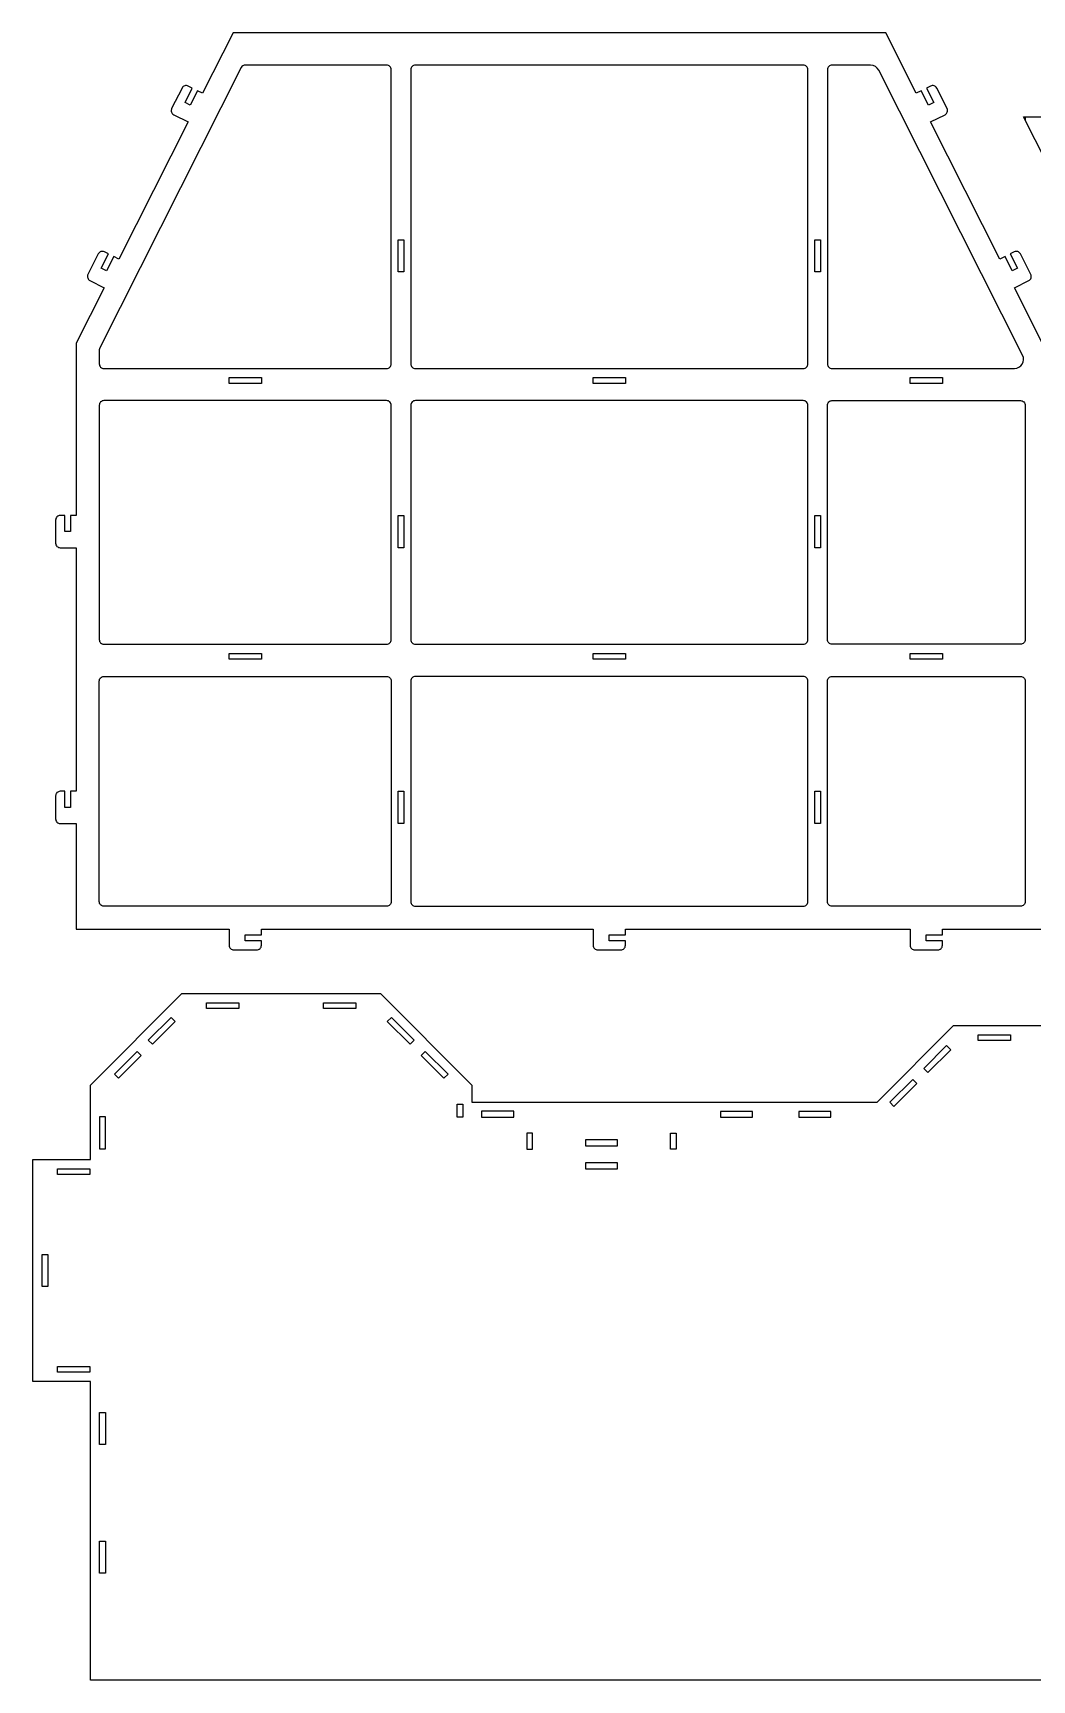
# Model space of a CAD drawing. Extents: x -1025 to 1051, y -1223 to 592.
# Drawn here: x -1025 to -503, y -1223 to -363 of the extents above; entities that cross this region are included whole.
import ezdxf

# ---------------------------------------------------------------- set-up
doc = ezdxf.new("R2010")
doc.units = 0
doc.header["$MEASUREMENT"] = 0
doc.layers.add('LAYER1', color=18, linetype='CONTINUOUS')

msp = doc.modelspace()

# ---------------------------------------------------------------- linework, layer by layer
at = {"layer": 'LAYER1'}
msp.add_lwpolyline([(-494.81, -530.62), (-512.43, -495.71), (-504.93, -491.92, 0.414214), (-503.87, -488.7), (-509.28, -477.99, 0.414214), (-512.5, -476.93), (-514.65, -478.01), (-510.86, -485.51), (-513.54, -486.86), (-517.32, -479.36), (-520, -480.71), (-556.14, -409.12), (-548.64, -405.34, 0.414214), (-547.58, -402.11), (-552.99, -391.4, 0.414214), (-556.21, -390.34), (-558.36, -391.42), (-554.57, -398.92), (-557.25, -400.27), (-561.03, -392.77), (-563.71, -394.12), (-579.62, -362.62), (-920.34, -362.62), (-936.24, -394.12), (-938.92, -392.77), (-942.71, -400.27), (-945.39, -398.92), (-941.6, -391.42), (-943.74, -390.34, 0.414214), (-946.97, -391.4), (-952.37, -402.11, 0.414214), (-951.31, -405.34), (-943.81, -409.12), (-979.95, -480.71), (-982.63, -479.36), (-986.42, -486.86), (-989.1, -485.51), (-985.31, -478.01), (-987.45, -476.93, 0.414214), (-990.68, -477.99), (-996.08, -488.7, 0.414214), (-995.02, -491.92), (-987.52, -495.71), (-1002.15, -524.68), (-1002.15, -614.62), (-1005.15, -614.62), (-1005.15, -623.02), (-1008.15, -623.02), (-1008.15, -614.62), (-1010.55, -614.62, 0.414214), (-1012.95, -617.02), (-1012.95, -629.02, 0.414214), (-1010.55, -631.42), (-1002.15, -631.42), (-1002.15, -758.62), (-1005.15, -758.62), (-1005.15, -767.02), (-1008.15, -767.02), (-1008.15, -758.62), (-1010.55, -758.62, 0.414214), (-1012.95, -761.02), (-1012.95, -773.02, 0.414214), (-1010.55, -775.42), (-1002.15, -775.42), (-1002.15, -830.62), (-922.35, -830.62), (-922.35, -839.02, 0.414214), (-919.95, -841.42), (-907.95, -841.42, 0.414214), (-905.55, -839.02), (-905.55, -836.62), (-913.95, -836.62), (-913.95, -833.62), (-905.55, -833.62), (-905.55, -830.62), (-732.3, -830.62), (-732.3, -839.02, 0.414214), (-729.9, -841.42), (-717.9, -841.42, 0.414214), (-715.5, -839.02), (-715.5, -836.62), (-723.9, -836.62), (-723.9, -833.62), (-715.5, -833.62), (-715.5, -830.62), (-566.83, -830.62), (-566.83, -839.02, 0.414214), (-564.43, -841.42), (-552.43, -841.42, 0.414214), (-550.03, -839.02), (-550.03, -836.62), (-558.43, -836.62), (-558.43, -833.62), (-550.03, -833.62), (-550.03, -830.62), (-494.81, -830.62)], format="xyb", dxfattribs=at)
for points in [[(-987.75, -537.82), (-840.15, -537.82, 0.414214), (-837.75, -535.42), (-837.75, -381.82, 0.414214), (-840.15, -379.42), (-913.9, -379.42, 0.283043), (-916.04, -380.74), (-989.89, -527.02, 0.117406), (-990.15, -528.1), (-990.15, -535.42, 0.414214)], [(-620.25, -381.82, 0.414214), (-622.65, -379.42), (-825.15, -379.42, 0.414214), (-827.55, -381.82), (-827.55, -535.42, 0.414214), (-825.15, -537.82), (-622.65, -537.82, 0.414214), (-620.25, -535.42)], [(-610.05, -381.82), (-610.05, -535.42, 0.414214), (-607.65, -537.82), (-512.42, -537.82, 0.558794), (-508.13, -530.86), (-583.25, -382.06, 0.283043), (-587.53, -379.42), (-607.65, -379.42, 0.414214)], [(-987.75, -681.82), (-840.15, -681.82, 0.414214), (-837.75, -679.42), (-837.75, -557.02, 0.414214), (-840.15, -554.62), (-987.75, -554.62, 0.414214), (-990.15, -557.02), (-990.15, -679.42, 0.414214)], [(-825.15, -554.62, 0.414214), (-827.55, -557.02), (-827.55, -679.42, 0.414214), (-825.15, -681.82), (-622.65, -681.82, 0.414214), (-620.25, -679.42), (-620.25, -557.02, 0.414214), (-622.65, -554.62)], [(-509.21, -681.82), (-607.65, -681.82, -0.414214), (-610.05, -679.42), (-610.05, -557.02, -0.414214), (-607.65, -554.62), (-509.21, -554.62, -0.414214), (-506.81, -557.02), (-506.81, -679.42, -0.414214)], [(-987.75, -698.62), (-840.15, -698.62, -0.414214), (-837.75, -701.02), (-837.75, -816.22, -0.414214), (-840.15, -818.62), (-987.75, -818.62, -0.414214), (-990.15, -816.22), (-990.15, -701.02, -0.414214)], [(-825.15, -818.62), (-622.65, -818.62, 0.414214), (-620.25, -816.22), (-620.25, -701.02, 0.414214), (-622.65, -698.62), (-825.15, -698.62, 0.414214), (-827.55, -701.02), (-827.55, -816.22, 0.414214)], [(-610.05, -701.02, -0.414214), (-607.65, -698.62), (-509.21, -698.62, -0.414214), (-506.81, -701.02), (-506.81, -816.22, -0.414214), (-509.21, -818.62), (-607.65, -818.62, -0.414214), (-610.05, -816.22)]]:
    msp.add_lwpolyline(points, format="xyb", close=True, dxfattribs=at)
for points in [[(-410.63, -597.97), (-507.63, -406.42), (-320.37, -406.42), (-320.37, -611.41), (-410.63, -611.41)], [(-834.15, -487.42), (-834.15, -470.62), (-831.15, -470.62), (-831.15, -487.42)], [(-616.65, -487.42), (-616.65, -470.62), (-613.65, -470.62), (-613.65, -487.42)], [(-922.35, -542.62), (-905.55, -542.62), (-905.55, -545.62), (-922.35, -545.62)], [(-732.3, -542.62), (-715.5, -542.62), (-715.5, -545.62), (-732.3, -545.62)], [(-566.83, -542.62), (-550.03, -542.62), (-550.03, -545.62), (-566.83, -545.62)], [(-834.15, -631.42), (-834.15, -614.62), (-831.15, -614.62), (-831.15, -631.42)], [(-616.65, -631.42), (-616.65, -614.62), (-613.65, -614.62), (-613.65, -631.42)], [(-922.35, -686.62), (-905.55, -686.62), (-905.55, -689.62), (-922.35, -689.62)], [(-732.3, -686.62), (-715.5, -686.62), (-715.5, -689.62), (-732.3, -689.62)], [(-566.83, -686.62), (-550.03, -686.62), (-550.03, -689.62), (-566.83, -689.62)], [(-834.15, -775.42), (-834.15, -758.62), (-831.15, -758.62), (-831.15, -775.42)], [(-616.65, -775.42), (-616.65, -758.62), (-613.65, -758.62), (-613.65, -775.42)], [(-1024.79, -950.89), (-994.79, -950.89), (-994.79, -912.03), (-946.98, -864.23), (-843.39, -864.23), (-795.59, -912.03), (-795.59, -920.89), (-759.14, -920.89), (-696.74, -920.89), (-696.74, -920.97), (-584.07, -920.89), (-544.15, -880.97), (-452.4, -880.97), (-387.52, -945.85), (-387.52, -1037.6), (-426.25, -1076.33), (-426.25, -1222.69), (-994.79, -1222.69), (-994.79, -1066.77), (-1024.79, -1066.77)], [(-962.45, -890.73), (-950.57, -878.85), (-952.69, -876.73), (-964.57, -888.61)], [(-917.31, -872.03), (-934.11, -872.03), (-934.11, -869.03), (-917.31, -869.03)], [(-856.26, -872.03), (-873.06, -872.03), (-873.06, -869.03), (-856.26, -869.03)], [(-827.92, -890.73), (-839.8, -878.85), (-837.68, -876.73), (-825.8, -888.61)], [(-531.28, -888.77), (-531.28, -885.77), (-514.48, -885.77), (-514.48, -888.77)], [(-980.17, -908.44), (-968.29, -896.56), (-970.41, -894.44), (-982.29, -906.32)], [(-810.2, -908.44), (-822.08, -896.56), (-819.96, -894.44), (-808.08, -906.32)], [(-545.69, -893.53), (-547.81, -891.41), (-559.69, -903.29), (-557.57, -905.41)], [(-563.4, -911.25), (-565.52, -909.13), (-577.4, -921.01), (-575.28, -923.13)], [(-986.99, -928.58), (-989.99, -928.58), (-989.99, -945.38), (-986.99, -945.38)], [(-800.39, -928.69), (-803.39, -928.69), (-803.39, -921.98), (-800.39, -921.98)], [(-790.56, -928.69), (-773.76, -928.69), (-773.76, -925.69), (-790.56, -925.69)], [(-665.9, -928.77), (-649.1, -928.77), (-649.1, -925.77), (-665.9, -925.77)], [(-625.01, -928.77), (-608.21, -928.77), (-608.21, -925.77), (-625.01, -925.77)], [(-763.94, -937.09), (-766.94, -937.09), (-766.94, -945.49), (-763.94, -945.49)], [(-688.94, -945.49), (-691.94, -945.49), (-691.94, -937.09), (-688.94, -937.09)], [(-736.34, -943.69), (-719.54, -943.69), (-719.54, -940.69), (-736.34, -940.69)], [(-736.34, -955.69), (-719.54, -955.69), (-719.54, -952.69), (-736.34, -952.69)], [(-995.09, -958.69), (-1011.89, -958.69), (-1011.89, -955.69), (-995.09, -955.69)], [(-1016.99, -1000.43), (-1016.99, -1017.23), (-1019.99, -1017.23), (-1019.99, -1000.43)], [(-995.09, -1061.97), (-1011.89, -1061.97), (-1011.89, -1058.97), (-995.09, -1058.97)], [(-989.99, -1082.93), (-986.99, -1082.93), (-986.99, -1099.73), (-989.99, -1099.73)], [(-989.99, -1150.13), (-986.99, -1150.13), (-986.99, -1166.93), (-989.99, -1166.93)]]:
    msp.add_lwpolyline(points, close=True, dxfattribs=at)
msp.add_lwpolyline([(-506.64, -408.37), (-506.64, -406.42)], dxfattribs=at)

doc.saveas('drawing.dxf')
